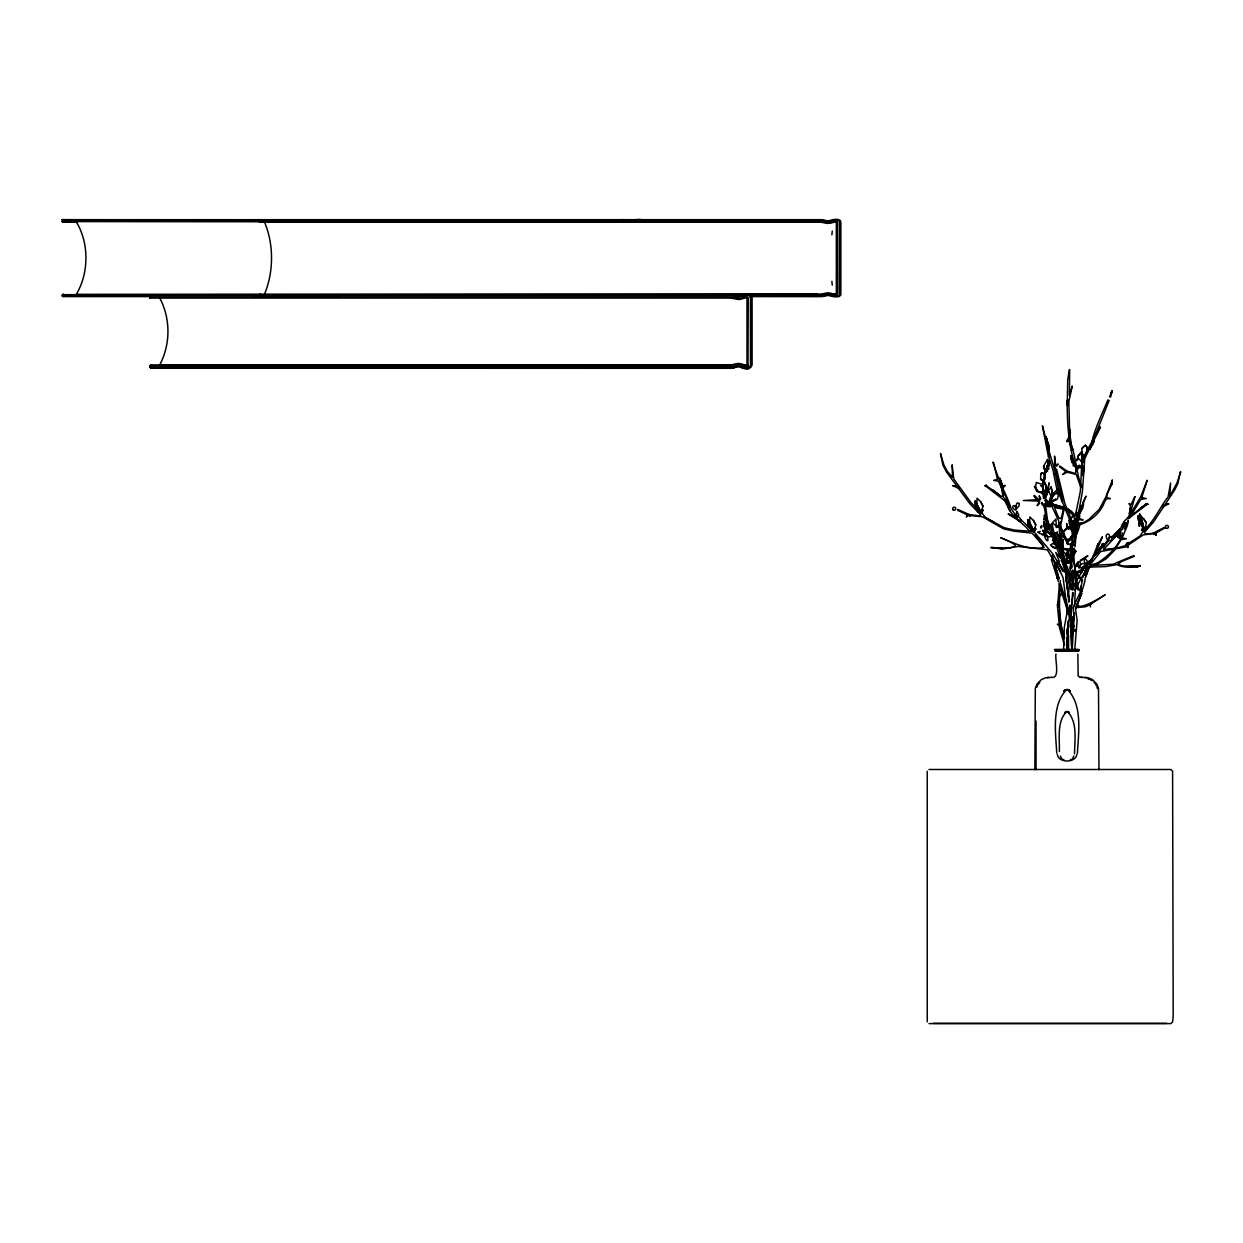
<?xml version="1.0" encoding="UTF-8"?>
<svg xmlns="http://www.w3.org/2000/svg" width="1243" height="1243" viewBox="0 0 1243 1243"><rect width="100%" height="100%" fill="white"/><g stroke="black" fill="none" stroke-linecap="round" stroke-linejoin="round"><path stroke-width="1.5" d="M150.962 367.369L150.962 368.254L731.024 368.301A9.214 9.214 0 0 0 732.391 368.177A12.461 12.461 0 0 0 734.287 367.726L736.276 366.84A4.086 4.086 0 0 1 736.835 366.794L737.41 366.794A18.552 18.552 0 0 1 738.389 366.856A13.689 13.689 0 0 1 740.346 367.198L742.133 367.866A23.353 23.353 0 0 0 743.034 368.13A12.244 12.244 0 0 0 748.783 368.518M150.962 365.799L150.962 364.914L730.946 364.945A3.17 3.17 0 0 0 731.428 364.914A6.666 6.666 0 0 0 732.578 364.603L737.612 363.453A25.621 25.621 0 0 1 739.026 363.546A20.245 20.245 0 0 1 741.931 364.059L744.06 364.82A12.554 12.554 0 0 0 745.489 365.193A7.07 7.07 0 0 0 745.986 365.271L746.126 365.287A5.795 5.795 0 0 0 746.686 365.302A2.579 2.579 0 0 0 747.183 365.256L747.105 365.271M149.719 297.186L149.719 298.071L150.962 297.186L150.962 294.746L149.719 295.632L149.719 298.071L730.946 298.04M260.937 221.58L260.61 219.7L259.414 220.384L259.414 222.264L821.172 221.549A6.324 6.106 -90 0 1 821.654 221.58A10.332 9.975 -90 0 1 823.27 221.891L827.543 222.715A31.293 30.205 -88.6 0 0 828.366 222.668M748.472 368.456A5.236 5.236 0 0 0 750.057 367.866L750.29 367.726A3.139 3.139 0 0 0 751.704 365.147L751.673 297.854A3.139 3.139 0 0 0 750.259 295.244A5.081 5.081 0 0 0 748.472 294.544M836.353 294.187L836.337 221.984L837.611 221.518L837.875 294.187L836.337 294.342L837.176 294.948M1036.04 721.064L1036.04 769.603M1070.922 546.081L1070.58 553.321L1072.74 554.223M1098.952 769.681L1098.517 688.265L1096.746 683.961L1092.519 679.626L1088.293 677.808L1079.903 677.249L1078.132 675.974L1077.867 654.113M1075.086 546.671L1077.184 517.57L1076.858 522.65L1082.42 491.373L1084.751 458.418L1100.459 427.406L1099.542 427.25L1086.056 452.514M1070.984 612.861L1071 605.869M1072.383 547.79L1071.746 564.959M1066.743 649.172L1067.007 637.752M1074.03 548.101L1073.284 561.805M1013.263 508.387C1018.856 514.897 1013.589 500.121 1019.089 503.508M1075.444 539.074L1075.506 533.169M1118.405 537.318L1120.549 538.421L1117.783 536.712L1119.648 533.558L1119.896 534.832M1117.814 536.79L1118.405 537.333M1118.032 536.665L1117.923 536.525M957.825 509.444L970.379 515.099L968.81 514.478L978.878 515.829L980.789 514.975L969.851 503.71L946.529 472.045L942.893 465.224L940.485 453.509L943.934 465.037L947.337 471.377L952.542 477.452L952.122 464.82L953.769 478.959L971.109 502.747L978.21 509.77M1068.312 646.376L1068.483 635.499M1073.455 582.563L1073.393 586.339L1073.222 575.198M1063.604 649.934L1064.319 627.358L1067.675 609.07M1055.991 532.874C1055.152 538.639 1060.31 543.455 1054.887 536.308M1073.408 582.454L1072.678 589.275L1073.75 587.286M1067.115 633.93L1067.224 630.108M1057.249 494.201L1057.979 488.67L1054.08 492.772L1048.766 503.151L1055.695 499.235L1048.766 503.151L1050.77 500.447L1050.894 495.739L1048.331 491.032L1045.969 494.807L1045.783 499.329M1074.775 649.623L1077.122 620.288L1075.35 607.641L1085.388 606.802L1090.919 604.316L1089.754 604.455L1090.499 606.895M1050.739 500.463L1050.91 495.771M1072.196 649.607L1074.387 612.861L1074.138 620.381L1073.175 607.407L1080.167 592.398L1081.348 585.795L1080.4 589.695M1117.799 536.308C1118.203 535.562 1118.343 535.205 1119.166 534.49M1066.914 637.643L1066.618 645.195L1067.706 628.15L1073.424 593.113M1067.131 631.972L1067.271 628.197M1074.589 605.962L1076.003 574.841L1074.03 561.634C1076.05 569.62 1076.112 589.446 1080.726 590.27L1081.41 591.248L1077.37 589.353L1076.236 581.522M1081.674 465.799L1080.353 491.203L1075.444 515.255L1076.5 511.976M1072.6 592.414L1071.062 615.409M1117.954 536.37C1119.508 533.061 1109.75 532.594 1117.752 535.811M1062.408 542.057L1063.278 539.4L1062.889 551.674M1048.455 456.228L1052.805 469.403L1056.659 488.204L1071.171 523.272L1073.439 537.038M1038.029 532.237C1039.614 534.428 1046.264 535.205 1044.462 531.724M1067.286 401.971L1067.706 379.861L1069.26 369.917M1081.861 451.877L1082.886 455.047L1086.211 454.767L1082.855 455.078L1081.83 451.877L1082.016 448.366L1085.31 445.18L1087.004 447.169L1087.066 452.39L1086.972 447.185L1085.31 445.212L1082.047 448.381M1068.933 539.213L1072.196 540.006L1072.6 542.072L1070.736 543.968L1067.286 544.201L1066.603 540.86L1067.659 539.804M1089.8 565.114L1100.661 551.535L1125.366 546.998L1143.172 534.972L1154.825 533.263L1155.679 535.267L1156.223 532.688L1164.178 528.399M1045.596 496.563L1046.218 488.048L1047.259 494.885M738.404 298.615A18.552 18.552 0 0 0 741.512 298.102L743.065 297.543A7.054 7.054 0 0 1 743.547 297.372A11.436 11.436 0 0 1 746.157 296.797A5.019 5.019 0 0 1 747.385 296.844L746.981 297.667L748.255 297.869L747.975 365.893L746.981 365.333L746.996 297.807A8.437 8.437 0 0 0 744.091 298.242M1073.936 545.739C1071.124 540.208 1086.398 520.77 1075.723 523.225M1057.746 531.926L1051.252 534.676L1047.181 531.957L1047.616 527.389L1053.054 523.427L1058.15 527.498M1063.806 510.593L1060.854 524.577L1062.687 550.463L1066.634 568.16L1065.919 576.721L1069.26 601.752L1065.872 576.845L1068.716 598.085M1066.556 562.908L1067.737 550.028L1070.13 559.257L1067.535 562.768M1071.761 573.831C1072.119 577.638 1068.825 589.151 1071.575 589.741L1084.673 566.808L1081.363 572.619L1082.964 569.714M831.893 234.834L832.266 231.089M1045.643 493.595L1046.218 488.048L1046.777 492.197M1079.779 515.379L1079.328 518.455L1083.135 519.916L1078.955 519.667L1076.034 525.929M1091.711 603.539C1124.62 581.724 1088.604 607.439 1079.297 606.366L1077.106 604.347L1081.767 593.408C1066.074 632.454 1086.366 582.625 1085.015 578.694L1089.412 566.948L1093.001 564.71L1097.973 563.732L1106.379 558.62L1114.396 550.416L1121 539.742L1126.391 538.778L1122.103 537.924L1127.463 525.354L1128.193 520.522M927.247 771.25L927.247 1021.855M1074.558 753.911C1074.605 740.269 1077.914 721.406 1067.084 711.307C1056.597 720.676 1059.735 738.622 1059.362 751.518M1068.483 602C1068.654 582.936 1071.621 563.856 1070.347 544.543M1043.871 483.372L1045.596 471.719L1043.654 477.778M1048.843 464.82L1049.387 460.33L1045.192 472.34L1048.999 468.518M1040.686 474.733L1040.686 479.549L1042.224 480.451L1045.177 478.85L1045.052 476.69L1043.7 473.599L1041.696 472.697L1040.686 474.733L1041.681 472.666L1043.732 473.567M1081.985 465.876L1082.513 462.039L1079.002 458.931L1073.641 462.008L1073.144 465.737L1076.702 466.855L1081.985 465.876L1082.529 462.07M1112.143 480.28C1114.054 485.391 1100.677 499.173 1110.294 498.583C1105.291 497.34 1104.949 501.737 1102.945 505.808C1097.336 516.218 1087.283 523.319 1075.941 525.711M1109.517 396.797L1112.314 390.722L1110.589 397.123M1044.571 498.241L1046.171 488.048L1044.602 498.257L1048.517 503.431M1072.103 622.215L1072.973 616.621M1059.316 585.002L1057.638 606.149M1042.784 504.176C1046.948 511.059 1044.089 521.05 1048.61 528.213M1072.103 539.027L1072.46 536.898M1112.267 480.249L1111.444 484.988L1112.252 480.373L1105.462 497.759L1099.263 509.319L1088.728 519.543L1083.803 522.48L1078.567 523.21L1075.583 535.158L1076.858 532.563L1074.993 536.261L1077.961 512.411L1074.869 523.458L1072.103 545.226M1073.719 615.425L1071.466 628.212L1071.528 646.376M1082.56 460.733L1083.166 457.362L1087.174 451.038M1043.328 479.596L1042.737 488.375M1058.601 537.023L1057.327 533.014M1146.372 522.759L1144.896 530.575L1139.613 514.105L1146.372 522.759L1143.576 518.44M1016.075 516.265C1019.54 524.142 1024.822 521.532 1017.194 515.627M1047.709 492.477L1049.061 482.812L1047.072 492.259M1074.931 549.375L1073.564 556.227L1075.475 575.214L1075.164 573.334M1067.737 550.028L1066.898 554.207L1068.048 558.2L1067.768 550.012L1068.048 558.2M1066.587 563.079L1067.582 558.123L1065.671 553.865L1061.771 550.105L1061.336 555.295L1065.469 563.374L1063.2 559.288M1073.066 549.375L1071.948 560.919M1037.252 505.45L1039.21 501.644L1033.788 496.004M1111.677 391.141L1111.056 393.922L1111.879 390.939M1056.255 527.529L1055.975 518.968L1052.199 523.054M1082 469.901L1081.752 471.066L1081.814 466.933M1180.244 471.874L1177.913 483.434L1174.557 490.239L1153.551 521.905L1144.244 532.579L1146.124 534.039L1153.038 533.294L1163.868 527.654M1083.601 503.974L1082.669 508.325L1079.421 514.182M1047.507 459.428L1043.53 466.358L1045.643 471.983L1046.994 465.97M1180.85 471.827L1176.872 483.216L1169.818 496.05L1170.58 483.03L1168 497.169C1162.982 502.436 1154.405 520.32 1146.248 527.964M1092.659 444.341L1092.752 442.399L1092.923 443.223M1081.301 585.935L1082.404 579.502L1082.389 581.32L1082.218 579.875L1078.349 577.109L1076.05 572.572M1081.379 461.169L1082.327 457.191L1081.394 452.064L1078.132 455.932L1077.261 459.599L1078.163 455.917L1081.394 452.079M1072.025 557.703L1071.792 558.666L1073.564 550.602M1078.769 515.239L1075.91 522.371M1061.708 545.071L1061.429 546.873M1073.843 756.008L1072.398 758.991L1070.27 759.846M1076.904 754.268C1075.91 763.202 1058.368 763.264 1057.327 754.346M1077.448 753.134C1078.473 732.764 1082.948 704.517 1067.084 689.244C1051.221 704.517 1055.711 732.764 1056.736 753.134M1068.809 562.939L1070.736 555.761M747.027 365.333L747.587 366.095M1049.527 500.152L1052.106 492.414L1051.19 486.93L1047.663 491.56M1043.343 505.342L1042.022 502.498L1042.318 504.472L1045.394 505.761L1048.548 505.264L1049.123 503.166M1091.618 559.925L1089.35 564.011M1128.52 517.259L1140.779 496.718L1147.211 480.249L1141.727 497.573L1146.248 498.536L1140.748 499.437L1129.374 518.222M1128.395 520.615L1124.262 529.052M958.167 486.883L959.658 488.732L952.651 485.656L958.571 486.79M1122.289 532.952C1120.161 554.347 1067.784 585.469 1103.256 544.216M1043.545 466.343L1045.643 471.983L1048.315 463.049L1047.538 459.444M1045.627 471.967L1048.284 463.033M1075.661 530.497L1076.003 525.338L1073.532 520.677L1070.782 526.038M1093.809 439.09L1092.007 442.788C1092.675 433.652 1102.945 412.008 1107.933 399.811M980.851 513.095L983.011 506.243L980.665 501.659L977.045 498.225L976.936 504.036L980.851 513.095L979.235 508.371M1033.632 531.849L1035.792 524.997L1033.446 520.413L1029.841 516.979L1029.717 522.79L1033.632 531.849L1032.016 527.125M1049.387 460.33L1048.393 467.446M1060.326 580.574L1059.658 595.195L1061.848 593.626L1059.58 597.23L1059.533 607.066L1061.118 627.637L1063.014 635.08M1072.989 554.409L1074.511 550.867M1051.329 500.867L1052.883 496.221L1057.809 491.451L1058.601 494.885L1057.249 499.36L1050.521 502.421M1090.546 605.03L1090.733 604.518M1016.634 516.342L1018.84 515.192L1016.914 511.386M1094.415 437.365L1109.191 400.386M1081.83 463.841L1085.559 455.917L1081.115 461.355M1083.088 504.161L1078.473 513.623M1084.549 558.62C1082.746 566.544 1091.758 563.157 1084.688 558.573M1078.271 513.639L1081.628 505.171M1081.286 454.052L1082.327 459.646M1047.631 469.046L1049.045 465.317L1048.424 460.858M264.402 294.42C273.848 271.906 273.957 244.265 264.402 221.751M1083.554 503.26C1079.639 510.718 1091.37 484.257 1082.824 502.856M1036.833 687.146L1037.377 685.825M1078.924 513.949L1082.622 505.575M1079.204 465.146L1076.609 467.958L1074.682 465.1M992.815 462.349L1000.242 482.672L999.527 481.15C999.994 482.828 1014.987 513.017 1008.244 504.036L1010.171 506.554L1009.394 505.295L1009.969 506.258L1008.353 506.103L1008.12 501.675L998.378 481.227L993.654 480.342L997.461 479.363L993.499 462.225M1119.71 533.806L1120.829 538.203M1044.819 497.573L1046.388 495.677M1072.74 531.476L1074.853 526.799L1072.414 531.631M1071.202 524.857L1073.532 520.724L1075.956 525.338M1036.103 488.281L1034.502 486.448L1037.858 491.249L1043.592 493.269L1042.255 484.009L1043.934 479.922L1046.186 487.707L1043.592 493.269L1036.709 491.42L1035.31 488.095L1036.351 482.439L1040.966 484.009M1122.211 529.067L1125.599 522.635M832.577 294.311L836.415 294.327A4.257 4.117 -87.5 0 1 835.653 294.311A9.074 8.763 -87.3 0 1 834.706 294.218A15.46 14.947 -86.8 0 1 833.696 294.016L831.443 293.364A25.885 24.984 -90 0 0 828.63 292.975A33.281 32.132 -90 0 0 827.279 292.913L822.415 293.799A8.359 8.064 88.4 0 1 821.312 294.032A4.102 3.962 88.8 0 1 820.831 294.063L63.036 294.715L63.346 296.595L150.652 296.595M1065.935 555.668L1067.442 552.482L1069.26 555.963M1074.729 590.207L1087.268 567.445M1076.702 566.606L1077.448 565.052M1047.663 445.398C1044.741 436.262 1051.158 450.883 1048.704 450.37L1048.393 449.22L1054.452 469.062L1058.306 487.909L1063.091 500.494L1056.923 474.919L1057.109 475.867L1054.282 473.738L1056.799 474.422L1054.685 465.224L1054.561 456.103L1055.695 465.022M1048.812 503.151L1054.111 492.803M1062.19 548.101L1062.672 545.459M1068.592 529.347L1070.394 526.069L1071.963 531.181M1058.974 525.338L1061.056 521.578L1056.628 527.374M1078.986 567.678C1082.933 558.527 1089.878 567.228 1079.126 567.865M1129.871 542.88C1126.515 547.821 1124.293 541.249 1129.84 542.787M1016.727 511.417L1016.168 515.783M1058.135 526.768L1061.056 521.578M1071.357 526.224L1069.493 524.095L1069.027 520.522L1073.175 515.923M1069.027 520.522L1073.175 515.954M1017.256 516.668C1011.755 520.382 1013.154 511.681 1017.302 516.513M1039.785 501.131L1023.269 500.494L1039.692 499.577M1048.766 455.948L1048.797 454.161L1049.449 456.585L1049.014 445.522L1045.922 436.557L1048.206 445.662L1048.424 456.818L1042.426 425.852L1048.082 447.542M1052.262 560.173L1052.029 558.216L1051.438 559.785L1058.368 581.615M1046 494.792L1048.315 491.047M1102.417 547.355L1108.072 539.633M1107.808 540.27C1112.159 531.336 1117.799 541.311 1107.917 540.472M1044.136 492.088L1043.716 494.667L1046.388 495.149L1043.747 494.652L1044.104 492.057L1047.321 490.41L1048.828 491.933L1047.802 490.612L1045.86 490.83M1102.774 544.201L1100.164 548.194L1102.65 544.403M1139.769 565.394L1140.204 566.109L1129.887 566.653L1136.086 566.031L1122.942 565.985L1117.69 564.275L1122.165 561.152L1134.346 556.336L1133.834 555.559L1113.06 564.213L1089.816 565.612M1074.201 574.701L1072.678 570.553M1038.06 684.582L1039.785 682.376M1083.71 458.543L1085.559 455.917M1046.886 500.292L1047.569 501.597L1051.205 502.172L1048.253 504.518L1051.64 501.659M1088.852 562.566L1097.305 551.674L1108.352 541.078M1044.943 532.936C1046.373 531.227 1046.528 527.172 1044.136 526.846M1143.327 531.103L1140.08 535.997L1124.542 545.926L1115.748 548.287L1103.52 549.624L1122.009 529.378M1072.74 545.118C1075.273 544.014 1070.736 543.626 1072.15 546.563M1078.94 567.383C1084.176 559.847 1073.595 559.738 1078.769 567.367M1059.44 506.74L1065.391 507.967L1069.664 510.298L1065.919 508.263C1070.782 508.962 1082.032 523.396 1070.176 510.578L1074.977 515.643L1075.583 515.037M1100.304 547.961L1089.412 561.587L1082.933 577.28L1080.649 578.057L1077.261 573.582M1051.003 536.852L1052.122 535.578L1049.092 536.945L1044.788 534.987L1044.446 533.263L1044.71 534.832M1039.568 503.337L1037.377 505.575M1078.411 468.782L1076.764 468.72L1081.674 466.607M1080.571 467.865L1081.674 464.804M1107.762 539.99C1113.573 532.439 1102.432 531.864 1107.591 539.975M1078.163 562.597L1076.92 563.545M1064.707 690.316L1063.697 691.357L1065.748 689.71M1065.453 712.053L1064.754 712.767L1066.183 711.633M1067.582 541.311L1063.682 536.479L1067.582 541.311L1072.523 536.494L1072.491 531.445L1068.483 526.721L1063.62 531.662L1063.666 536.463L1067.597 541.326L1060.248 526.908L1060.869 530.186M1042.302 534.987L1045.052 534.055M1068.918 540.13L1072.756 536.541M1076.78 565.301L1078.334 564.073L1077.401 564.617M1099.604 427.204L1100.459 427.406L1099.542 427.25M1047.476 471.47L1046.715 470.087M1112.656 538.716L1120.875 532.253M1044.104 479.72L1045.006 476.69M1016.028 509.304L1019.074 505.823L1019.105 503.524M1080.851 560.997L1087.951 555.714L1080.183 560.313M1111.522 537.799L1120.331 528.819L1124.325 521.268L1129.297 515.923L1130.617 506.336L1129.001 503.477L1131.099 504.472L1134.906 496.594M1156.41 532.548L1155.508 533.294L1158.849 530.745M1045.767 494.823L1044.4 495.584L1044.353 492.803M1147.18 504.301L1127.836 519.015M1120.409 531.942L1111.879 537.862M1146.838 503.835C1142.177 505.621 1131.814 517.647 1130.182 513.608L1134.937 496.61M149.719 365.799L150.962 364.914L150.962 368.254L149.719 365.799L730.962 365.846A4.894 4.894 0 0 0 731.692 365.784A8.654 8.654 0 0 0 733.137 365.411L737.565 364.339A23.897 23.897 0 0 1 738.855 364.432A18.598 18.598 0 0 1 741.512 364.898L743.547 365.628M1125.785 523.489L1123.315 523.847L1125.63 522.48M979.282 509.894L977.526 511.852L981.442 513.064L983.089 509.677L981.644 509.537M1032.063 528.648L1030.307 530.606L1034.223 531.818L1035.87 528.43L1034.425 528.291M1055.462 548.412L1059.456 545.972L1055.649 540.658L1052.65 539.726L1053.924 542.663L1059.456 546.003L1055.447 548.412L1052.976 547.402L1050.49 544.854L1053.38 543.315L1059.456 545.972L1055.851 547.837L1052.184 546.423M63.346 296.595L62.15 295.912L63.346 294.032M1059.611 545.273L1060.434 548.505M1048.175 448.599L1048.641 447.822M1059.238 544.185L1058.011 546.827L1060.232 546.298L1058.011 546.796M1145.393 527.964L1146.823 527.281L1145.487 530.745C1133.802 531.414 1152.354 522.806 1145.471 530.714L1141.649 529.58L1143.094 529.036M1075.195 572.743L1080.773 569.993L1087.004 562.659L1088.153 563.638L1081.736 571.174L1075.801 574.017M743.687 298.32L741.931 298.957A20.199 20.199 0 0 1 738.528 299.501L732.578 298.382A6.743 6.743 0 0 0 731.272 298.056M840.361 220.757A1.973 1.896 -90 0 1 840.858 222.093L840.858 294.218A1.958 1.896 -89.3 0 1 840.486 295.383A2.533 2.455 89.5 0 1 840.097 295.787L839.305 296.3A6.293 6.075 -90 0 1 838.046 296.704A14.823 14.294 86.7 0 1 832.826 296.487L832.515 296.502A28.977 27.968 90 0 1 831.645 296.3L829.92 295.787A17.526 16.92 -87.5 0 0 828.024 295.523A24.083 23.244 -90 0 0 827.077 295.477L824.435 296.098A16.563 15.988 -89.3 0 1 822.245 296.549A11.933 11.529 -90 0 1 820.924 296.626L749.482 296.595M1091.478 559.801L1088.107 561.665L1087.33 563.452M1038.045 532.004L1040.313 531.351M833.136 222.45L831.443 222.932A25.823 24.938 -90 0 1 828.164 223.367A33.53 32.38 -90 0 1 827.279 223.398L822.415 222.497A8.452 8.157 90 0 0 821.157 222.248M742.926 295.865L740.781 296.642A15.336 15.336 0 0 1 738.171 297.061M1065.795 539.229L1071.295 539.586L1072.398 541.047M1047.461 505.528L1048.517 505.233M1043.809 547.417C1028.318 550.665 1013.9 542.989 1000.631 537.722C1021.653 546.283 1019.99 548.349 995.721 547.868L1002.34 548.443L990.857 547.914M1163.262 504.984L1168.808 503.866L1162.469 506.926L1163.681 505.093M832.996 220.493L830.65 221.161A19.608 18.925 90 0 1 828.149 221.487A26.305 25.388 86.9 0 1 827.45 221.503L824.218 220.803A14.73 14.232 -86.8 0 0 821.965 220.368A9.726 9.385 90 0 0 821.219 220.353L62.15 219.7L62.15 221.58L63.346 222.264L76.942 222.264M837.238 294.933L837.285 294.933A11.234 10.845 -90 0 1 833.369 294.482M1046.047 501.069L1047.709 500.696M1140.204 566.109L1136.055 566.855L1139.94 566.124C1132.404 567.585 1123.983 568.144 1116.929 564.648L1105.68 566.559L1088.573 567.165M1051.656 677.357L1045.534 677.808L1041.323 679.626L1037.082 683.961L1035.31 688.265L1034.875 769.681M1067.317 561.774L1063.961 562.768L1064.194 563.747M999.994 478.446L1001.951 484.692L999.667 478.306L1002.806 495.413C1001.345 499.235 995.565 490.41 991.603 489.509L999.558 495.289L986.227 485.625M1044.679 490.907L1041.261 492.492L1044.12 494.326L1041.774 492.896M1109.082 549.126L1115.748 548.287M1045.705 531.724L1047.678 531.569L1051.19 534.676M1056.208 542.678L1053.815 542.865L1055.556 545.102M1048.89 677.404L1047.088 677.544M738.404 298.615L733.137 297.59A9.991 9.991 0 0 0 732.422 297.372A7.365 7.365 0 0 0 731.459 297.186A4.879 4.879 0 0 0 730.962 297.155L150.962 297.186M738.171 297.061L733.79 296.083M1088.65 564.353L1087.361 563.514M729.377 294.746L731.024 294.7A9.229 9.229 0 0 1 731.956 294.762A12.461 12.461 0 0 1 734.287 295.275L738.047 296.176A13.673 13.673 0 0 0 740.346 295.803L742.133 295.135A13.673 13.673 0 0 1 748.504 294.373M622.059 219.7L623.66 219.669A11.948 11.529 -90 0 1 624.545 219.716A16.579 16.004 90 0 1 627.171 220.197L628.538 220.726M621.749 220.384L623.302 220.353A9.726 9.385 90 0 1 624.048 220.384A14.698 14.186 -90 0 1 625.695 220.664M737.099 366.778L736.835 366.794A4.102 4.102 0 0 0 736.276 366.84M1051.547 677.357C1060.419 678.927 1054.825 659.924 1055.96 654.113M820.831 222.233L62.15 221.58L63.346 222.264M830.51 221.891L837.176 221.347A5.034 4.848 88 0 0 836.539 221.285A10.923 10.55 87.2 0 0 834.239 221.518M817.676 294.42L76.243 294.42C89.076 273.211 89.216 242.944 76.243 221.751M62.15 294.715L821.172 294.746A6.339 6.122 -90 0 0 821.872 294.7A10.286 9.928 -90 0 0 823.27 294.405L827.543 293.597A31.044 29.972 90 0 1 828.801 293.659A23.772 22.949 90 0 1 831.365 294.016L833.338 294.575M822.12 295.508L825.989 295.508M255.778 295.632L149.719 295.632L149.719 294.746M329.535 295.632L731.008 295.601A7.505 7.505 0 0 1 731.77 295.632A10.845 10.845 0 0 1 733.79 296.083M62.15 295.912L151.118 295.912M253.619 295.912L338.547 295.912M734.302 295.912L742.055 295.912M749.809 295.912L821.219 295.943A9.711 9.369 -88.8 0 0 822.307 295.865A13.673 13.191 -90 0 0 823.907 295.57L827.45 294.793A26.274 25.373 -90 0 1 828.506 294.84A19.639 18.971 90 0 1 830.65 295.135L832.468 295.679A14.823 14.31 90 0 0 837.968 296.191M254.815 296.595L332.394 296.595M732.842 365.426L159.477 365.426C170.757 344.295 170.757 318.534 159.477 297.419M744.464 365.426L748.348 365.426M149.719 367.369L731.008 367.4A7.505 7.505 0 0 0 732.143 367.307A10.845 10.845 0 0 0 733.79 366.918L737.456 365.908A20.261 20.245 0 0 1 738.56 365.97A15.367 15.367 0 0 1 740.781 366.359L742.646 367.058M1054.903 649.405L1078.94 649.405M1054.561 649.996L1079.281 649.996M1054.763 650.648L1079.079 650.648M1055.354 651.037L1078.473 651.037M1086.708 677.544L1084.937 677.404M929.018 769.495L1170.844 769.495L1172.6 771.25L1173.19 1016.603L1172.6 1021.855L1170.844 1023.61L929.018 1023.61M933.229 1023.346L1166.633 1023.346M259.414 220.384L62.15 219.7L820.924 219.669A11.948 11.529 -90 0 1 821.809 219.716A16.61 16.035 -90 0 1 824.435 220.197L827.077 220.819A24.114 23.291 90 0 0 827.698 220.803A17.48 16.874 90 0 0 829.92 220.508L830.93 220.213A12.818 12.368 -90 0 1 831.645 219.995A17.418 16.827 90 0 1 837.782 219.421A6.029 5.827 -90 0 1 839.491 220.089L839.724 220.229A3.092 2.983 -90 0 1 840.097 220.508M1080.54 677.342L1082.28 677.357M1063.915 759.846L1061.786 758.991L1060.372 756.07M1071.621 549.359L1064.381 548.567M1066.525 566.435L1067.582 566.513M1120.549 538.421L1119.151 537.799L1120.549 538.437M1071.746 551.006L1063.542 549.406M1044.633 500.603L1046.684 501.069M1049.776 503.213L1062.547 507.035L1050.739 503.912L1045.767 500.774M1068.685 544.512L1066.494 542.632M1049.465 503.803L1058.368 506.336M1042.535 531.01L1043.623 531.289M1044.741 532.33C1051.127 541.435 1046.606 545.242 1043.638 533.061M1088.013 678.958L1089.381 679.362M1055.649 540.674L1052.65 539.726L1057.684 542.274M957.452 510.205L967.303 514.897L966.386 517.057L968.079 515.301L982.654 516.824L1003.443 528.788L1014.07 531.196L1032.063 533.107L1043.685 546.174L1035.015 534.785L1043.778 547.277M1067.333 561.789L1068.157 562.085M1058.648 577.777L1057.746 579.083L1057.56 577.871L1057.684 579.238L1054.732 563.98L1058.881 578.368M1072.74 554.192L1070.611 553.306L1070.503 547.883M1045.581 502.685L1050.397 506.522L1044.524 503.664M1059.456 545.988L1053.38 543.331L1059.456 545.988L1056.084 544.387M1059.316 466.653L1065.764 471.439L1062.781 474.546L1067.007 472.169L1076.267 474.5L1080.897 487.505L1081.006 485.951L1082.327 486.899C1077.603 480.109 1075.941 459.055 1072.212 447.589L1072.647 449.795L1069.648 439.059L1069.974 429.332M1059.72 465.939L1066.789 470.988L1074.667 473.257L1075.816 472.977L1075.754 467.648L1075.941 470.988M1068.405 689.71L1070.503 691.357L1068.327 689.71L1069.384 690.3M1068.001 711.633L1069.431 712.767L1068.7 712.037M1016.044 517.865L1010.714 515.068L1016.323 518.005M1020.099 521.438L1008.12 514.058M1060.139 507.719L1059.533 507.33M1103.023 547.945L1108.616 540.084M836.368 221.953L836.415 221.984A9.136 8.825 -90 0 0 833.54 222.435M1076.733 466.84L1073.843 465.193L1071 455.761L1074.263 462.101M1090.67 679.921L1091.882 680.605M1041.013 491.902L1043.732 493.455M1040.577 485.593L1042.846 486.914M1015.515 506.693L1014.801 506.258L1015.842 506.973M1042.24 480.419L1040.577 478.679M1054.017 539.555L1057.109 541.855L1054.002 539.571L1056.768 541.295L1054.017 539.555L1055.835 541M1008.632 513.732L1010.947 515.192M1041.37 503.073C1045.363 508.03 1055.431 507.237 1048.502 504.301L1047.367 503.601L1060.963 508.651L1056.239 507.579C1063.837 508.729 1070.176 510.469 1074.496 517.632L1073.61 536.774M1015.298 506.585C1015.065 504.005 1010.512 506.911 1013.123 507.936M1047.212 531.973L1051.236 534.661M1044.819 534.956L1046.404 536.09M1046.886 532.688L1045.456 530.31M985.792 486.091L1004.779 500.82L1009.922 510.857L1008.306 506.833C1011.243 517.259 1024.496 523.847 1029.499 531.149L1014.63 530.108L1004.204 527.716L985.777 517.787L994.198 522.604L985.777 517.787L981.752 512.908M1074.014 574.546L1075.102 575.012L1072.321 573.784L1069.073 575.323L1071.746 573.209L1071.792 570.77M1049.278 505.015L1047.026 503.135M1033.57 531.258L1052.837 553.881L1062.951 571.112L1057.653 561.199L1064.49 571.998L1064.847 568.346L1061.227 550.354L1058.679 520.817L1049.822 501.892M1037.113 499.344L1035.217 497.775M1030.929 529.052L1020.612 519.45M1061.056 560.236L1064.847 563.467M1067.333 404.286L1067.737 405.171L1067.364 402.918M1057.933 605.994L1058.554 601.348L1057.327 604.362L1059.518 627.824L1064.365 644.853M1074.962 540.596L1075.413 542.678L1072.693 522.946L1064.8 503.244L1056.597 469.217M1044.058 532.299L1042.97 530.077M1063.806 638.607L1060.403 626.301L1057.342 624.25L1060.077 625.058L1058.818 609.987L1060.932 624.266L1064.521 637.877M1039.707 500.556L1034.409 495.413M1016.603 516C1011.445 510.733 1007.731 501.395 1003.225 497.091L1003.101 487.815L1005.167 485.376L1002.635 486.184L999.916 478.337M1069.446 524.111L1071.342 526.255M1094.042 682.376L1094.974 683.432M1018.545 519.823L1019.664 521.143M1056.97 541.746L1051.329 534.024M1059.378 555.963L1064.987 563.11M1065.018 563.095L1055.758 552.467L1059.424 561.712M1055.167 537.225L1057.171 539.85M1145.238 530.839L1141.416 525.836L1138.075 516.078L1139.38 526.193L1138.106 516.078L1140.717 520.662M1054.499 536.696L1056.255 539.105L1054.623 536.727C1062.936 549.484 1063.169 565.534 1069.928 578.958M1034.502 486.448L1037.874 491.218M1142.721 523.536L1140.049 519.512L1139.613 514.105L1142.768 523.521L1139.613 514.105M1058.181 541.156L1059.766 543.673M1063.185 531.553L1060.279 526.908L1064.35 534.925M1043.7 521.563L1045.099 529.953L1043.7 521.563L1046.746 526.752M1045.099 529.984L1043.669 521.578L1048.393 529.736M1053.505 534.77L1054.157 535.919M1051.236 501.302L1052.837 504.161M1095.767 684.582L1096.45 685.825M1045.068 514.959L1054.965 537.535L1053.971 538.25L1051.314 524.018L1052.106 523.971L1055.462 539.726L1055.354 538.794L1062.796 559.521M1033.415 520.429L1035.792 524.997M980.634 501.675L983.011 506.243M1050.428 531.973L1051.252 533.558M1059.3 542.911L1060.061 544.403L1057.389 533.806L1058.119 535.951M1028.567 527.125L1028.085 519.76L1030.494 529.332L1033.974 531.678L1028.054 519.776L1028.567 527.125L1028.054 519.776L1034.005 531.662M1040.795 498.831L1039.164 495.802L1040.08 498.971M1144.446 529.192L1138.106 516.078L1139.396 526.177M991.293 547.184L1002.324 549.08L1017.908 546.423L1047.336 549.779L1060.543 571.998L1055.758 562.147L1063.091 577.7L1067.768 613.762M1044.617 530.777L1045.472 532.594M1065.639 553.881L1067.582 558.123M1044.291 481.662L1046.668 488.126M1073.284 460.889L1071 455.761L1071.839 462.551M1072.336 447.853L1071.87 446.796C1071.87 450.308 1068.902 441.343 1069.027 440.706C1061.708 444.776 1074.014 434.195 1069.322 429.736M1028.085 519.76L1030.245 524.872M977.464 506.119L975.304 500.991L975.786 508.371L975.304 500.991L977.713 510.578L981.193 512.924L975.273 501.022L975.771 508.403M1059.238 579.036L1052.277 555.201M1043.669 521.578L1047.709 531.584M1045.658 436.883L1047.181 441.063L1046.031 436.604M1054.437 507.035C1061.693 527.933 1061.102 516.202 1064.148 506.041M1073.719 584.459L1066.789 568.206L1064.288 556.382M1067.457 567.694L1069.446 573.287M1060.403 583.122L1074.17 626.86M1058.943 583.542L1070.751 621.143L1073.051 633.806L1073.113 630.403L1075.055 630.434L1075.242 631.506L1074.946 629.346M1060.745 558.138L1045.394 518.58C1048.517 520.646 1040.857 520.196 1045.223 518.455L1044.26 519.077L1044.151 515.441M1061.942 561.618L1071.295 588.98M1073.175 557.734L1073.47 558.527M1120.083 535.733L1120.596 537.442M1071.45 584.07L1072.74 590.021L1072.6 589.073M1096.994 687.146L1097.398 688.544M1052.199 558.822L1051.36 555.683M1069.027 554.968L1070.114 559.257M1045.503 505.046L1047.663 521.221M1074.962 519.792L1074.589 517.989L1075.428 523.365M1061.506 533.418L1062.175 536.619M1044.136 467.244L1045.099 471.843M1075.677 467.368C1069.4 448.583 1067.224 427.312 1067.255 406.647C1065.235 402.514 1069.601 394.311 1067.628 404.55M1072.212 573.334L1073.191 578.368M1071.559 445.615L1069.664 433.419L1068.856 401.52L1072.243 386.029L1069.353 395.476L1069.679 369.528M1042.52 487.505L1043.561 493.269L1042.737 487.893M1067.768 528.648L1066.743 523.738L1066.712 528.788M1069.974 605.465L1072.056 649.763M1051.158 486.93L1052.106 492.399M1057.979 604.626L1058.337 606.895M1072.787 569.962L1076.982 586.991M1045.689 484.071L1046.155 487.707M1043.483 498.505L1043.017 493.083M831.893 281.338L832.266 285.082M1072.056 552.56L1071.652 543.051L1072.056 552.374M1068.063 623.38L1068.56 649.747M1071.217 627.824L1071.668 648.722M1068.296 648.846L1068.203 635.608M1072.476 531.445L1072.523 536.494M751.673 297.854L751.673 365.147M750.43 365.147L750.43 297.854A2.377 2.377 0 0 0 749.265 295.787A3.651 3.651 0 0 0 748.131 295.399M839.009 295.71A4.319 4.18 -90 0 1 837.953 296.067M839.009 295.694A2.237 2.16 89.3 0 0 839.693 295.135L839.6 221.068A2.129 2.051 -90 0 0 838.994 220.601A4.335 4.195 -90 0 0 837.766 220.197M642.973 220.632A3.092 2.999 -90 0 0 642.46 220.229L642.227 220.089A5.019 4.848 -90 0 0 641.574 219.809A6.541 6.308 90 0 0 640.518 219.545A17.402 16.812 90 0 0 634.396 220.073L632.656 220.508A17.511 16.905 -90 0 1 632.034 220.617M639.85 220.197A4.335 4.18 90 0 1 641.093 220.586M634.583 220.71A15.289 14.761 90 0 1 639.865 220.073M833.012 220.555A13.875 13.409 -90 0 1 837.766 220.12M834.239 221.503A20.851 20.137 87.3 0 0 833.323 221.705A8.577 8.281 -90 0 0 832.872 221.844L831.365 222.295A23.71 22.902 -90 0 1 828.366 222.683M734.287 367.726A12.477 12.477 0 0 1 732.391 368.192M747.54 366.234A8.841 8.841 0 0 1 743.594 365.52M748.146 367.773A11.979 11.979 0 0 1 742.692 366.949M748.504 368.627A13.642 13.642 0 0 1 742.18 367.757M745.163 367.664A14.621 14.621 0 0 1 743.469 367.291M747.68 367.695A7.707 7.707 0 0 0 748.348 367.586A3.776 3.776 0 0 0 749.094 367.275M750.617 365.162A2.75 2.75 0 0 1 748.131 367.571M742.957 295.958A11.296 11.296 0 0 1 748.146 295.275M1146.062 503.664L1148.019 504.27L1146.062 503.664M1056.721 465.845L1057.917 464.152L1056.721 465.845M1083.523 470.926L1083.166 475.743L1083.523 466.265L1083.523 470.926M1102.277 537.038L1094.881 555.062L1093.42 555.776L1095.285 553.881L1093.218 556.165L1097.429 545.413L1102.277 537.038M1061.771 550.105L1061.336 555.31L1061.771 550.105M1098.517 543.626L1097.46 545.615L1098.517 543.626M1130.213 508.138L1129.436 513.81L1130.213 508.138M985.062 485.764C986.274 488.25 987.781 483.154 985.062 485.764M1040.717 527.343C1041.261 530.621 1043.032 521.967 1040.717 527.343M1141.882 497.014L1141.897 498.055L1141.882 497.06M1087.547 569.962L1085.994 575.789L1089.101 567.259L1087.547 569.962M1124.356 523.831L1123.252 526.706L1124.356 523.831M1085.885 569.123L1084.16 575.167L1085.947 569.061M1082.171 590.409L1081.814 591.544L1082.047 589.306L1082.171 590.409M1075.816 465.472L1075.552 467.399L1075.785 465.441M1102.09 544.185C1102.665 546.687 1104.98 541.668 1102.09 544.185M1094.353 440.83L1089.987 449.065L1094.353 440.83M260.937 295.912L259.414 295.912L259.414 294.715L260.61 294.032L260.937 295.912M1079.297 513.173L1080.074 513.312L1079.297 513.173M1125.785 545.257C1129.25 551.224 1129.25 543.502 1125.816 545.211M982.84 510.578L981.426 513.033L977.526 511.821L982.84 510.578M1035.621 529.332L1034.207 531.786L1030.323 530.575L1035.621 529.332M1069.835 539.322L1067.675 542.803L1065.344 539.369L1067.675 542.803L1069.835 539.322M1075.925 551.208L1074.62 553.306L1075.972 551.224M1101.034 548.567L1095.938 554.533L1101.034 548.567M1071.575 536.246L1068.747 540.254L1071.606 536.246M1123.221 523.489L1122.274 524.764L1124.325 522.231L1123.221 523.489M1120.316 528.772L1111.848 537.66L1120.331 528.819M1068.483 526.721L1063.62 531.662L1068.483 526.721M1067.644 562.426L1066.416 563.576L1071.326 561.82L1067.644 562.426M1078.691 466.265L1076.609 467.912L1074.729 465.084L1075.552 466.234L1078.691 466.265M1146.683 503.959L1141.4 507.766L1146.683 503.959M1065.733 689.772L1064.925 690.3L1065.733 689.772M1052.976 559.754L1052.168 560.173L1052.976 559.754M1154.716 533.527L1153.473 534.148L1154.685 533.573M969.913 515.938L968.561 515.332L969.913 515.938M1062.547 502.079L1061.506 500.183L1062.516 502.094M1155.928 534.987L1155.446 533.511L1155.912 535.065M1056.907 571.376L1057.203 574.406L1056.907 571.376M1071.45 458.418L1071 455.761L1071.854 462.52L1071.45 458.418M1070.441 609.086L1069.85 605.419L1070.441 609.086M1067.659 613.747L1067.364 609.956L1067.659 613.809M1068.685 627L1068.234 621.314L1068.685 627M1061.242 550.338L1060.108 534.164L1061.227 550.354M1071.217 568.393A1.616 0.792 -64.7 0 0 1072.01 565.798A1.616 0.792 -64.7 0 0 1070.285 567.212A1.616 0.792 -64.7 0 0 1071.217 568.393M1165.934 528.12A1.616 1.492 -8.4 0 0 1168.482 527.032A1.616 1.492 -8.4 0 0 1166.229 525.54A1.616 1.492 -8.4 0 0 1165.934 528.12M953.397 510.05A1.616 1.476 -23.9 0 0 955.758 508.558A1.616 1.476 -23.9 0 0 953.35 507.47A1.616 1.476 -23.9 0 0 953.397 510.05"/></g></svg>
